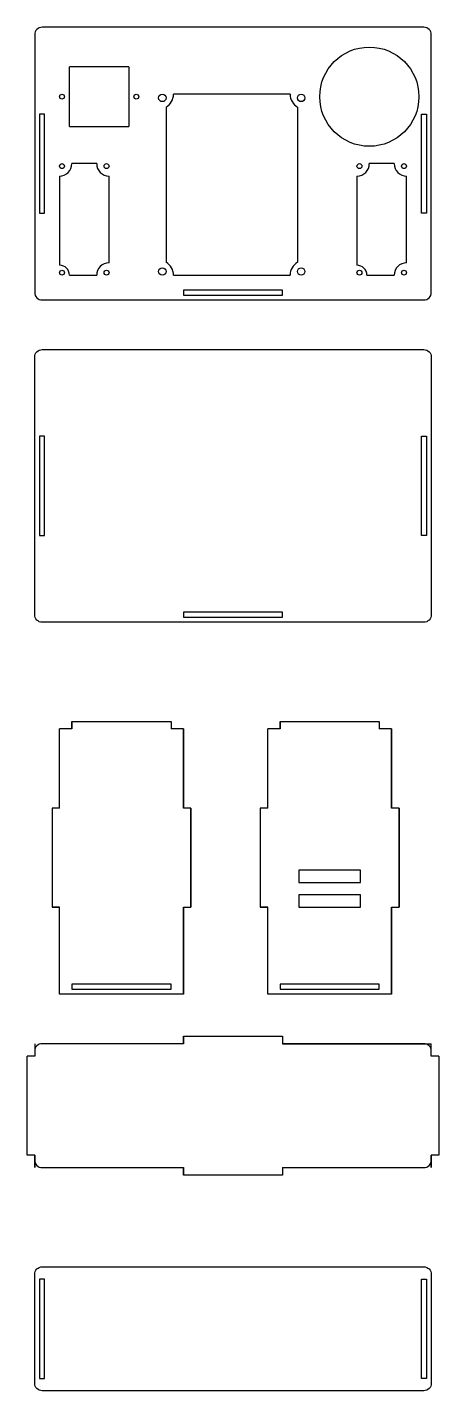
# Model space of a CAD drawing. Header units: millimetres. Extents: x 1987 to 2153, y 5550 to 6100.
import ezdxf

# ---------------------------------------------------------------- set-up
doc = ezdxf.new("R2010")
doc.units = ezdxf.units.MM

# ---------------------------------------------------------------- blocks, each defined once
blk = doc.blocks.new('*U2')
for points in [[(5, 22.5), (-5, 22.5)], [(-10, 17.5), (-10, -18.49)], [(10, -17.5), (10, 17.5)], [(-5.99, -22.5), (5, -22.5)]]:
    blk.add_lwpolyline(points)
for centre in [(-9, 21.5), (9, 21.5), (-9, -21.5), (9, -21.5)]:
    blk.add_circle(centre, 0.99)
for centre, radius, start, end in [((-10, 22.5), 5, 270, 0), ((10, 22.5), 5, 180, 270), ((-10, -22.5), 4.01, 0, 90), ((10, -22.5), 5, 90, 180)]:
    blk.add_arc(centre, radius, start, end)
blk = doc.blocks.new('*U3')
at = {"color": 0, "linetype": 'ByBlock', "lineweight": -2, "transparency": 16777216}
for p in [(0, 0), (120, 0)]:
    blk.add_blockref('*U2', p, dxfattribs=at)
blk = doc.blocks.new('*U4')
blk.add_circle((0, 0), 1.5)
blk = doc.blocks.new('*U5')
at = {"color": 0, "linetype": 'ByBlock', "lineweight": -2, "transparency": 16777216}
for p in [(0, 0), (56, 0), (0, -70), (56, -70)]:
    blk.add_blockref('*U4', p, dxfattribs=at)
blk = doc.blocks.new('*U6')
blk.add_circle((0, 0), 0.99)
blk = doc.blocks.new('*U7')
at = {"color": 0, "linetype": 'ByBlock', "lineweight": -2, "transparency": 16777216}
for p in [(0, 0), (30, 0)]:
    blk.add_blockref('*U6', p, dxfattribs=at)
blk = doc.blocks.new('*U8')
for points in [[(-20, 55), (-20, 52), (-25, 52)], [(-20, 55), (20, 55)], [(-20, 55), (20, 55)], [(-20, 52), (-20, 55), (20, 55), (20, 52)], [(-25, 20), (-25, 52)], [(-25, 20), (-25, 52)], [(-20, 52), (-25, 52)], [(25, 52), (20, 52)], [(25, 52), (25, 20)], [(25, 20), (25, 52)], [(-28, 20), (-28, -20)], [(-25, 20), (-28, 20), (-28, -20), (-25, -20)], [(25, -20), (28, -20), (28, 20), (25, 20)], [(28, 20), (28, -20)], [(-25, -55), (-25, -20), (-28, -20)], [(25, -20), (25, -55), (-25, -55), (-25, -20)], [(-25, -55), (-25, -20)], [(25, -55), (25, -20)], [(25, -55), (25, -20), (28, -20)]]:
    blk.add_lwpolyline(points)
blk.add_lwpolyline([(-20, -53), (20, -53), (20, -51), (-20, -51)], close=True)
blk = doc.blocks.new('*U9')
at = {"color": 0, "linetype": 'ByBlock', "lineweight": -2, "transparency": 16777216}
for p in [(0, 0), (84, 0)]:
    blk.add_blockref('*U8', p, dxfattribs=at)
blk = doc.blocks.new('*U10')
blk.add_lwpolyline([(-12.5, -2.5), (12.5, -2.5), (12.5, 2.5), (-12.5, 2.5)], close=True)
blk = doc.blocks.new('*U11')
at = {"color": 0, "linetype": 'ByBlock', "lineweight": -2, "transparency": 16777216}
for p in [(0, 10), (0, 0)]:
    blk.add_blockref('*U10', p, dxfattribs=at)

msp = doc.modelspace()

# ---------------------------------------------------------------- linework, layer by layer
for p, q in [((2043, 6067.8), (2043, 6005.2)), ((2096, 6067.8), (2096, 6005.2))]:
    msp.add_line(p, q)
for points in [[(1993, 5990), (2147, 5990, 0.414214), (2150, 5993), (2150, 6097, 0.414214), (2147, 6100), (1993, 6100, 0.414214), (1990, 6097), (1990, 5993, 0.414214)], [(1993, 5970), (2147, 5970, -0.414214), (2150, 5967), (2150, 5863, -0.414214), (2147, 5860), (1993, 5860, -0.414214), (1990, 5863), (1990, 5967, -0.414214)], [(1993, 5600), (2147, 5600, -0.414214), (2150, 5597), (2150, 5553, -0.414214), (2147, 5550), (1993, 5550, -0.414214), (1990, 5553), (1990, 5597, -0.414214)]]:
    msp.add_lwpolyline(points, format="xyb", close=True)
for points in [[(2004, 6060), (2004, 6084)], [(2028, 6084), (2004, 6084)], [(2028, 6084), (2028, 6060)], [(2093, 6073), (2046, 6073)], [(2004, 6060), (2028, 6060)], [(2046, 6000), (2093, 6000)], [(2050, 5693), (2050, 5690)], [(2050, 5690), (2050, 5693), (2090, 5693), (2090, 5690)], [(1990, 5690), (1990, 5685), (1987, 5685)], [(1990, 5690), (1990, 5685)], [(2090, 5690), (2150, 5690)], [(2150, 5685), (2150, 5690)], [(1987, 5645), (1987, 5685)], [(2153, 5685), (2150, 5685)], [(2153, 5685), (2153, 5645)], [(1990, 5640), (1990, 5645), (1987, 5645)], [(1990, 5645), (1990, 5640)], [(2153, 5645), (2150, 5645), (2150, 5640)], [(2150, 5640), (2150, 5645)], [(2050, 5640), (2050, 5637)], [(2090, 5640), (2090, 5637), (2050, 5637), (2050, 5640)]]:
    msp.add_lwpolyline(points)
for points in [[(1992, 6025), (1994, 6025), (1994, 6065), (1992, 6065)], [(2148, 6025), (2146, 6025), (2146, 6065), (2148, 6065)], [(2148, 6025), (2146, 6025), (2146, 6065), (2148, 6065)], [(2050, 5992), (2090, 5992), (2090, 5994), (2050, 5994)], [(1992, 5895), (1994, 5895), (1994, 5935), (1992, 5935)], [(2148, 5895), (2146, 5895), (2146, 5935), (2148, 5935)], [(2050, 5862), (2090, 5862), (2090, 5864), (2050, 5864)], [(1992, 5555), (1994, 5555), (1994, 5595), (1992, 5595)], [(2148, 5555), (2146, 5555), (2146, 5595), (2148, 5595)]]:
    msp.add_lwpolyline(points, close=True)
for points in [[(2050, 5690), (1993, 5690, 0.414214), (1990, 5687), (1990, 5685)], [(2150, 5685), (2150, 5687, 0.414214), (2147, 5690), (2090, 5690)], [(1990, 5645), (1990, 5643, 0.414214), (1993, 5640), (2050, 5640)], [(2090, 5640), (2147, 5640, 0.414214), (2150, 5643), (2150, 5645)]]:
    msp.add_lwpolyline(points, format="xyb")
msp.add_circle((2125, 6072), 20)
for centre, start, end in [((2040, 6073), 300, 360), ((2099, 6073), 180, 240), ((2040, 6000), 0, 60), ((2099, 6000), 120, 180)]:
    msp.add_arc(centre, 6, start, end)

# ---------------------------------------------------------------- block references
for name, p in [('*U7', (2001, 6072)), ('*U5', (2041.5, 6071.5)), ('*U3', (2010, 6022.5)), ('*U9', (2025, 5765)), ('*U11', (2109, 5747.5))]:
    msp.add_blockref(name, p)

doc.saveas('drawing.dxf')
